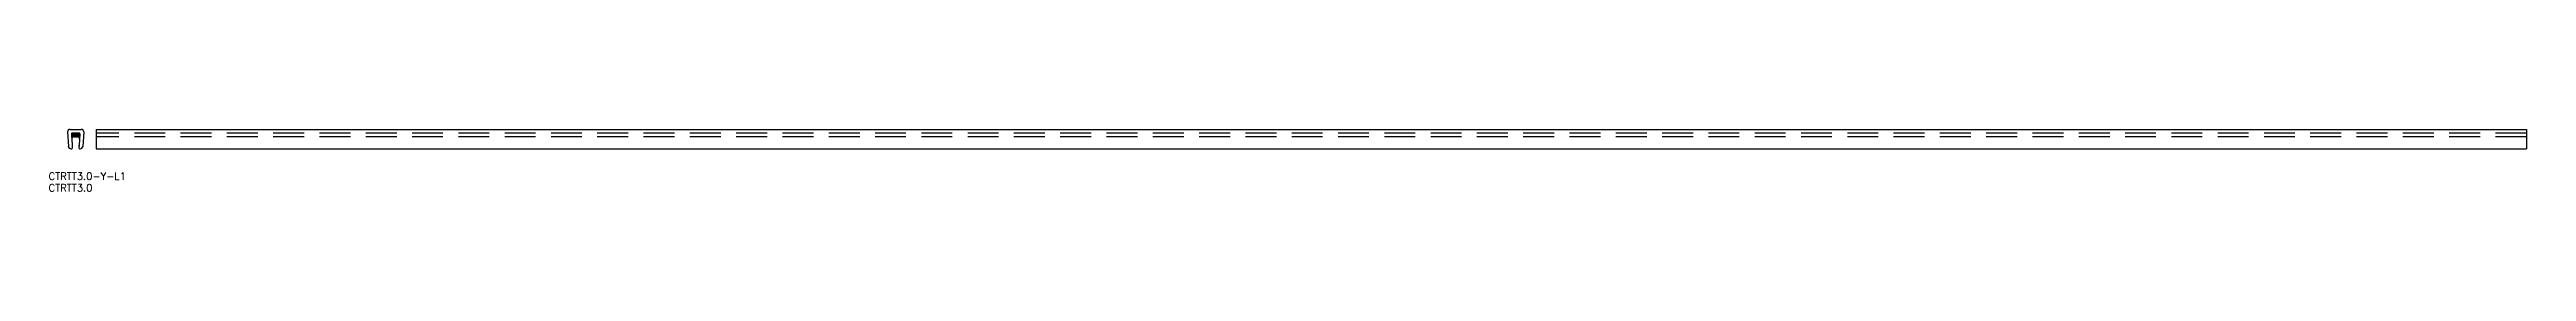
# Model space of a CAD drawing. Extents: x -11 to 1008, y -23 to 3.
import ezdxf

# ---------------------------------------------------------------- set-up
doc = ezdxf.new("R2010")
doc.units = 0
doc.linetypes.add('DASHED', pattern=[19.05, 12.7, -6.35])
doc.layers.get('0').update_dxf_attribs({"linetype": 'CONTINUOUS'})
doc.styles.get("Standard").update_dxf_attribs({"font": 'txt.shx', "height": 3, "bigfont": 'bigfont.shx'})

# ---------------------------------------------------------------- blocks, each defined once
blk = doc.blocks.new('*X2')
at = {"color": 0, "linetype": 'CONTINUOUS'}
for p, q in [((-1.7, -0.2), (0, 1.5)), ((-1.7, 0.2), (-0.4, 1.5)), ((-1.7, 0.6), (-0.8, 1.5)), ((-1.7, 1), (-1.2, 1.5)), ((-1.2, -0.2), (0.5, 1.5)), ((-0.6, 0), (0.9, 1.5)), ((-0.2, 0), (1.3, 1.5)), ((0.2, 0), (1.7, 1.4)), ((0.7, 0), (1.7, 1.1)), ((1, -0.1), (1.7, 0.6)), ((1.3, -0.2), (1.7, 0.2)), ((-1.7, -0.6), (-1.5, -0.5)), ((-1.6, -1), (-1.6, -1)), ((1.5, -0.5), (1.7, -0.3)), ((1.6, -0.8), (1.7, -0.7))]:
    blk.add_line(p, q, dxfattribs=at)
blk = doc.blocks.new('*U3')
at = {"color": 7, "linetype": 'CONTINUOUS'}
blk.add_text('CTRTT3.0-Y-L1', height=3, dxfattribs=at).set_placement((-11.1, -17.8))
blk = doc.blocks.new('*U4')
at = {"color": 7, "linetype": 'CONTINUOUS'}
blk.add_text('CTRTT3.0', height=3, dxfattribs=at).set_placement((-11.1, -22.6))

msp = doc.modelspace()

# ---------------------------------------------------------------- linework, layer by layer
at = {"color": 7, "linetype": 'CONTINUOUS'}
for p, q in [((-3.3, 2), (-3, -4)), ((-2.3, 3), (2.3, 3)), ((-1.7, 1.2), (-1.5, -3.5)), ((1.4, 1.5), (-1.4, 1.5)), ((-0.6, 0), (0.6, 0)), ((1.7, 1.2), (1.5, -3.5)), ((3.3, 2), (3, -4)), ((8.4, 3), (1008.4, 3)), ((8.4, 3), (8.4, -5)), ((1008.4, 3), (1008.4, -5)), ((-1.5, -3.7), (-1.4, -4)), ((1.5, -3.7), (1.4, -4)), ((8.4, -5), (1008.4, -5))]:
    msp.add_line(p, q, dxfattribs=at)
at = {"color": 3, "linetype": 'DASHED'}
for p, q in [((1008.4, 1.5), (8.4, 1.5)), ((1008.4, 0), (8.4, 0))]:
    msp.add_line(p, q, dxfattribs=at)
at = {"color": 7, "linetype": 'CONTINUOUS'}
for centre, radius, start, end in [((-2.3, 2), 1, 90, 182.3946), ((-1.4, 1.2), 0.3, 90, 182.3946), ((-0.6, -1), 1, 90, 182.3946), ((0.6, -1), 1, 357.6054, 90), ((1.4, 1.2), 0.3, 357.6054, 90), ((2.3, 2), 1, 357.6054, 90), ((-1.8, -3.7), 1.26, 190.8744, 270.0036), ((-1.8, -4.5), 0.506, 270, 320.1239), ((-1, -3.5), 0.5, 182.3946, 205.0712), ((-2.5, -4.5), 1.23, 5.7046, 25.747), ((-2.1, -4.3), 0.847, 325.4584, 358.2486), ((2.5, -4.5), 1.23, 154.253, 174.2954), ((2.1, -4.3), 0.847, 181.7514, 214.5416), ((1.8, -4.5), 0.506, 219.8761, 270), ((1, -3.5), 0.5, 334.9288, 357.6054), ((1.8, -3.7), 1.26, 269.9964, 349.1256)]:
    msp.add_arc(centre, radius, start, end, dxfattribs=at)

# ---------------------------------------------------------------- block references
at = {"color": 3, "linetype": 'CONTINUOUS'}
msp.add_blockref('*X2', (0, 0), dxfattribs=at)
at = {"color": 7, "linetype": 'CONTINUOUS'}
for name in ['*U3', '*U4']:
    msp.add_blockref(name, (0, 0), dxfattribs=at)

doc.saveas('drawing.dxf')
